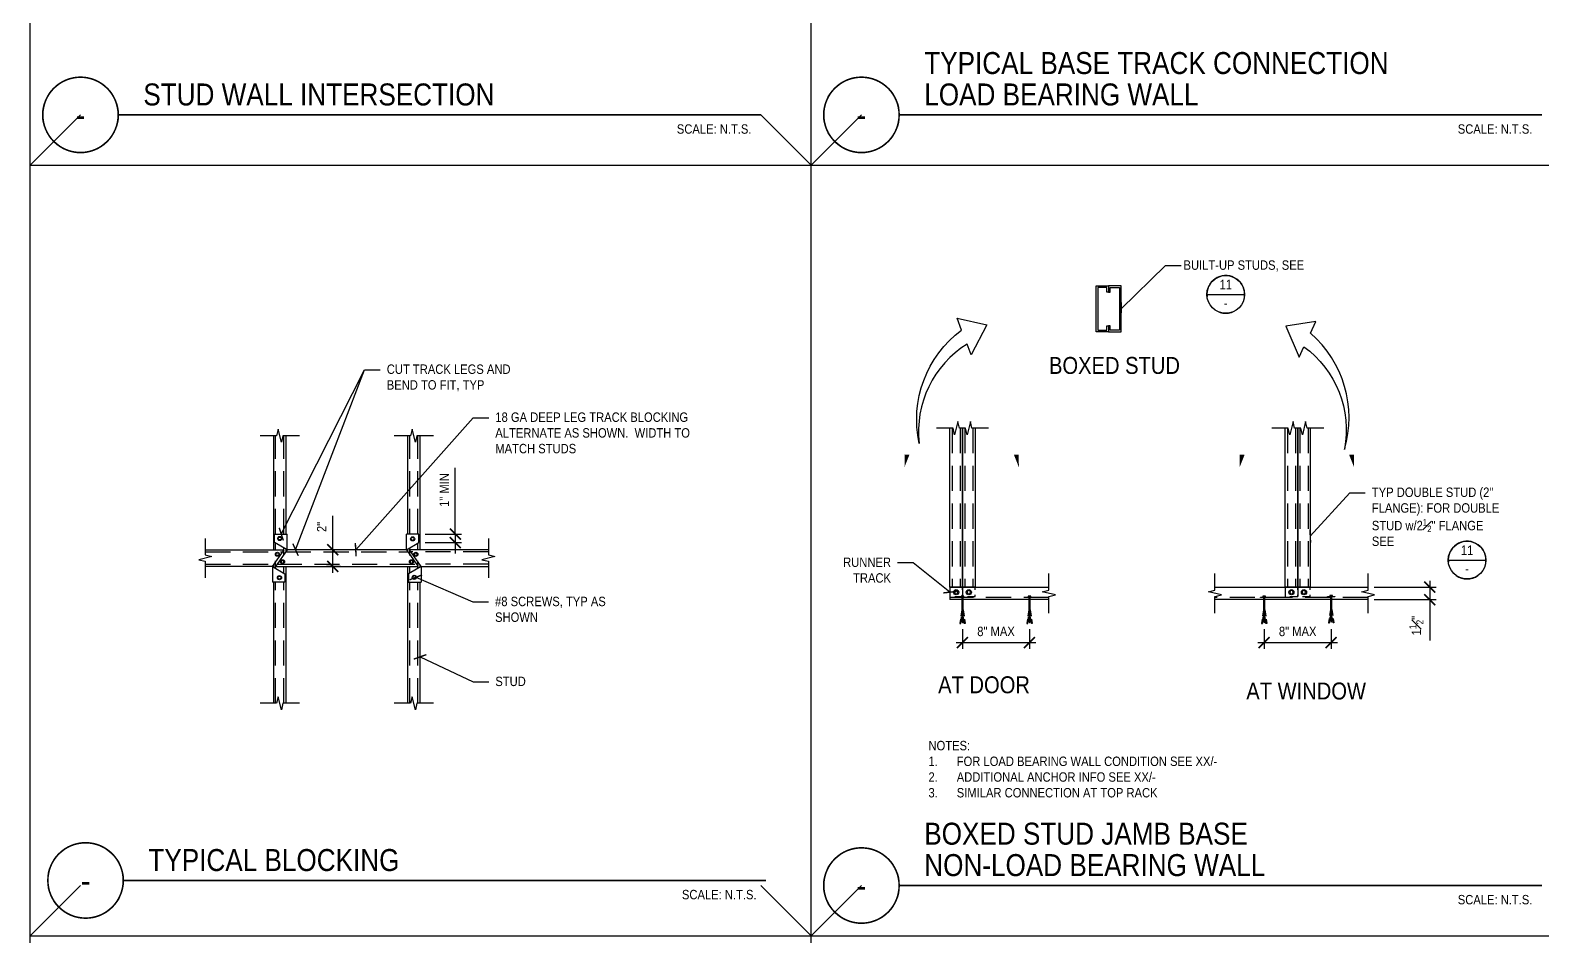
# Model space of a CAD drawing. Header units: inches. Extents: x -16404 to 14624, y -1591 to 16152.
# Drawn here: x -14066.9 to -13886.5, y 5436 to 5544.1 of the extents above; entities that cross this region are included whole.
import ezdxf
from ezdxf.enums import TextEntityAlignment as Align

# ---------------------------------------------------------------- set-up
doc = ezdxf.new("R2010")
doc.units = ezdxf.units.IN
doc.header["$LTSCALE"] = 24
doc.header["$MEASUREMENT"] = 0
for name, pattern in [('HIDDEN2', [0.1875, 0.125, -0.0625]), ('HIDDEN4', [0.09375, 0.0625, -0.03125]), ('HIDDEN8', [0.04625, 0.03125, -0.015])]:
    doc.linetypes.add(name, pattern=pattern)
doc.layers.get('0').update_dxf_attribs({"linetype": 'CONTINUOUS'})
doc.layers.get('DefPoints').update_dxf_attribs({"color": 251, "linetype": 'CONTINUOUS'})
for name, color, linetype in [('S-ANNO-DIMS', 2, 'CONTINUOUS'), ('S-ANNO-NOTE', 4, 'CONTINUOUS'), ('S-BREAK', 2, 'CONTINUOUS'), ('S-NAIL', 2, 'CONTINUOUS'), ('S-SIMPSON', 2, 'CONTINUOUS'), ('S-STEEL', 4, 'CONTINUOUS')]:
    doc.layers.add(name, color=color, linetype=linetype)
doc.layers.add('S-ANNO-GRID-NONPLOT', color=251, linetype='CONTINUOUS', plot=False)
doc.styles.add('Arial', font='arial.ttf', dxfattribs={"width": 0.85})
doc.dimstyles.new('DIM-12$0', dxfattribs={"dimscale": 12, "dimtxt": 0.09375, "dimasz": 0.109375, "dimexe": 0.0625, "dimexo": 0.0625, "dimgap": 0.0625, "dimtad": 1, "dimdec": 4, "dimzin": 11, "dimdsep": 46, "dimlunit": 4, "dimtxsty": 'Arial', "dimblk": 'ARCHTICK', "dimblk1": 'ARCHTICK', "dimblk2": 'ARCHTICK', "dimsah": 1, "dimcen": 0.125, "dimdle": 0.0625, "dimclrd": 256, "dimclre": 256, "dimclrt": 4, "dimadec": 0, "dimazin": 0, "dimtfac": 0.75, "dimtdec": 4, "dimtofl": 0, "dimtmove": 0, "dimatfit": 3, "dimldrblk": 'ARCHTICK', "dimfxl": 1, "dimfrac": 1, "dimtolj": 1, "dimtzin": 11, "dimarcsym": 0})
doc.dimstyles.new('DIM-12$7', dxfattribs={"dimscale": 12, "dimtxt": 0.09375, "dimasz": 0.125, "dimexe": 0.0625, "dimexo": 0.0625, "dimgap": 0.0625, "dimtad": 1, "dimdec": 4, "dimzin": 11, "dimdsep": 46, "dimlunit": 4, "dimtxsty": 'Arial', "dimblk": 'ARCHTICK', "dimcen": 0.125, "dimclrd": 256, "dimclre": 256, "dimclrt": 4, "dimadec": 0, "dimazin": 0, "dimtfac": 0.75, "dimtdec": 4, "dimtofl": 0, "dimtmove": 0, "dimatfit": 3, "dimldrblk": 'ARCHTICK', "dimfxl": 1, "dimfrac": 1, "dimtolj": 1, "dimtzin": 11, "dimarcsym": 0})

# ---------------------------------------------------------------- blocks, each defined once
blk = doc.blocks.new('_ARCHTICK')
at = {"color": 0, "linetype": 'ByBlock', "const_width": 0.15}
blk.add_lwpolyline([(-0.5, -0.5), (0.5, 0.5)], dxfattribs=at)
blk = doc.blocks.new('*D2171')
at = {"layer": 'DefPoints', "color": 0, "transparency": 16777216}
for p in [(-13907.25266501992, 5477.626452068833), (-13907.25269469399, 5476.126452068829), (-13899.87679705979, 5476.126452068829)]:
    blk.add_point(p, dxfattribs=at)
at = {"layer": 'S-ANNO-DIMS', "lineweight": -2, "transparency": 16777216}
for p, q in [((-13906.50266501992, 5477.626452068833), (-13899.12679705979, 5477.626452068833)), ((-13899.87679705979, 5478.376452068833), (-13899.87679705979, 5476.126452068829)), ((-13906.50269469399, 5476.126452068829), (-13899.12679705979, 5476.126452068829)), ((-13899.87679705979, 5476.126452068829), (-13899.87679705979, 5471.236471893181))]:
    blk.add_line(p, q, dxfattribs=at)
at = {"layer": 'S-ANNO-DIMS', "lineweight": -2, "transparency": 16777216, "xscale": 1.3125, "yscale": 1.3125, "zscale": 1.3125}
for p, rotation in [((-13899.87679705979, 5477.626452068833), 90), ((-13899.87679705979, 5476.126452068829), 270)]:
    blk.add_blockref('_ARCHTICK', p, dxfattribs=dict(at, rotation=rotation))
at = {"layer": 'S-ANNO-DIMS', "color": 4, "transparency": 16777216, "insert": (-13901.474000334, 5473.025211981007), "char_height": 1.125, "attachment_point": 5, "rotation": 90, "style": 'Arial'}
blk.add_mtext('\\A1;1{\\H0.75x;\\S1#2;}"', dxfattribs=at)
blk = doc.blocks.new('BBL2C')
at = {"linetype": 'Continuous'}
blk.add_line((-0.187499999996362, -2.728484105318785e-12), (0.187500000003638, -2.728484105318785e-12), dxfattribs=at)
for radius, start, end in [(0.1875000000039259, 0.09008158008645321, 186.6524241166732), (0.1875000000039167, 359.0533668373987, 0.09008158008647872), (0.1875000000039259, 353.3475758833269, 359.0533668373987), (0.1875000000039259, 234.8990130657374, 305.1009869340544)]:
    blk.add_arc((0, 0), radius, start, end)
at = {"style": 'Arial', "width": 0.85}
for tag, p in [('NO.', (1.789162706700154e-05, 0.05154087584105582)), ('SSX.X.X', (1.789162706700154e-05, -0.1332329824008411))]:
    blk.add_attdef(tag, text='', height=0.09375, dxfattribs=at).set_placement(p, align=Align.CENTER)
blk = doc.blocks.new('8dnail')
blk.add_lwpolyline([(0, -0.05416666666666667), (2.266206461201118, -0.05416666666666667), (2.496136934675027, -0.001469500156328074), (2.266666666666667, 0.05416666666666667), (0, 0.05416666666666667), (0, 0.125), (-0.05, 0.125), (-0.05, -0.1249999999999594), (0, -0.125), (0, 0.05416666666666667)])
blk = doc.blocks.new('*D2172')
at = {"layer": 'DefPoints', "color": 0, "transparency": 16777216}
for p in [(-13955.65147505196, 5473.367154212188), (-13947.65147505196, 5473.367154212188), (-13947.65147505196, 5471.001888156479)]:
    blk.add_point(p, dxfattribs=at)
at = {"layer": 'S-ANNO-DIMS', "lineweight": -2, "transparency": 16777216}
for p, q in [((-13955.65147505196, 5472.617154212188), (-13955.65147505196, 5470.251888156479)), ((-13947.65147505196, 5472.617154212188), (-13947.65147505196, 5470.251888156479)), ((-13956.40147505196, 5471.001888156479), (-13946.90147505196, 5471.001888156479))]:
    blk.add_line(p, q, dxfattribs=at)
at = {"layer": 'S-ANNO-DIMS', "lineweight": -2, "transparency": 16777216, "xscale": 1.3125, "yscale": 1.3125, "zscale": 1.3125, "rotation": 180}
blk.add_blockref('_ARCHTICK', (-13955.65147505196, 5471.001888156479), dxfattribs=at)
at = {"layer": 'S-ANNO-DIMS', "lineweight": -2, "transparency": 16777216, "xscale": 1.3125, "yscale": 1.3125, "zscale": 1.3125}
blk.add_blockref('_ARCHTICK', (-13947.65147505196, 5471.001888156479), dxfattribs=at)
at = {"layer": 'S-ANNO-DIMS', "color": 4, "transparency": 16777216, "insert": (-13951.65147505196, 5472.326282767666), "char_height": 1.125, "attachment_point": 5, "style": 'Arial'}
blk.add_mtext('\\A1;8" MAX', dxfattribs=at)
blk = doc.blocks.new('*D2173')
at = {"layer": 'DefPoints', "color": 0, "transparency": 16777216}
for p in [(-13919.64506382971, 5473.367154212188), (-13911.64506382971, 5473.367154212188), (-13911.64506382971, 5471.001888156479)]:
    blk.add_point(p, dxfattribs=at)
at = {"layer": 'S-ANNO-DIMS', "lineweight": -2, "transparency": 16777216}
for p, q in [((-13919.64506382971, 5472.617154212188), (-13919.64506382971, 5470.251888156479)), ((-13911.64506382971, 5472.617154212188), (-13911.64506382971, 5470.251888156479)), ((-13920.39506382971, 5471.001888156479), (-13910.89506382971, 5471.001888156479))]:
    blk.add_line(p, q, dxfattribs=at)
at = {"layer": 'S-ANNO-DIMS', "lineweight": -2, "transparency": 16777216, "xscale": 1.3125, "yscale": 1.3125, "zscale": 1.3125, "rotation": 180}
blk.add_blockref('_ARCHTICK', (-13919.64506382971, 5471.001888156479), dxfattribs=at)
at = {"layer": 'S-ANNO-DIMS', "lineweight": -2, "transparency": 16777216, "xscale": 1.3125, "yscale": 1.3125, "zscale": 1.3125}
blk.add_blockref('_ARCHTICK', (-13911.64506382971, 5471.001888156479), dxfattribs=at)
at = {"layer": 'S-ANNO-DIMS', "color": 4, "transparency": 16777216, "insert": (-13915.64506382971, 5472.326282767666), "char_height": 1.125, "attachment_point": 5, "style": 'Arial'}
blk.add_mtext('\\A1;8" MAX', dxfattribs=at)
blk = doc.blocks.new('*D2176')
at = {"layer": 'DefPoints', "color": 0, "transparency": 16777216}
for p in [(-14030.82218926745, 5482.085892815679), (-14029.14140701376, 5482.085892815679), (-14029.14140701376, 5480.085892815679)]:
    blk.add_point(p, dxfattribs=at)
at = {"layer": 'S-ANNO-DIMS', "lineweight": -2, "transparency": 16777216}
for p, q in [((-14030.82218926745, 5482.085892815679), (-14030.82218926745, 5486.11636445864)), ((-14029.89140701376, 5482.085892815679), (-14031.57218926745, 5482.085892815679)), ((-14030.82218926745, 5479.335892815679), (-14030.82218926745, 5482.085892815679)), ((-14029.89140701376, 5480.085892815679), (-14031.57218926745, 5480.085892815679))]:
    blk.add_line(p, q, dxfattribs=at)
at = {"layer": 'S-ANNO-DIMS', "lineweight": -2, "transparency": 16777216, "xscale": 1.3125, "yscale": 1.3125, "zscale": 1.3125}
for p, rotation in [((-14030.82218926745, 5482.085892815679), 90), ((-14030.82218926745, 5480.085892815679), 270)]:
    blk.add_blockref('_ARCHTICK', p, dxfattribs=dict(at, rotation=rotation))
at = {"layer": 'S-ANNO-DIMS', "color": 4, "transparency": 16777216, "insert": (-14032.13699145025, 5484.808660672832), "char_height": 1.125, "attachment_point": 5, "rotation": 90, "style": 'Arial'}
blk.add_mtext('\\A1;2"', dxfattribs=at)
blk = doc.blocks.new('*D2177')
at = {"layer": 'DefPoints', "color": 0, "transparency": 16777216}
for p in [(-14020.52266660803, 5483.951918219467), (-14020.52266660803, 5482.951918219467), (-14016.19129418044, 5483.951918219467)]:
    blk.add_point(p, dxfattribs=at)
at = {"layer": 'S-ANNO-DIMS', "lineweight": -2, "transparency": 16777216}
for p, q in [((-14016.19129418044, 5483.951918219467), (-14016.19129418044, 5491.858867400913)), ((-14019.77266660803, 5483.951918219467), (-14015.44129418044, 5483.951918219467)), ((-14019.77266660803, 5482.951918219467), (-14015.44129418044, 5482.951918219467)), ((-14016.19129418044, 5482.951918219467), (-14016.19129418044, 5481.639418219467))]:
    blk.add_line(p, q, dxfattribs=at)
at = {"layer": 'S-ANNO-DIMS', "lineweight": -2, "transparency": 16777216, "xscale": 1.3125, "yscale": 1.3125, "zscale": 1.3125}
for p, rotation in [((-14016.19129418044, 5483.951918219467), 270), ((-14016.19129418044, 5482.951918219467), 90)]:
    blk.add_blockref('_ARCHTICK', p, dxfattribs=dict(at, rotation=rotation))
at = {"layer": 'S-ANNO-DIMS', "color": 4, "transparency": 16777216, "insert": (-14017.50648006038, 5489.217892810193), "char_height": 1.125, "attachment_point": 5, "rotation": 90, "style": 'Arial'}
blk.add_mtext('\\A1;1" MIN', dxfattribs=at)
blk = doc.blocks.new('*U335')
at = {"const_width": 0.1875}
for points in [[(-4.5, 1.2e-15, -1), (4.5, 0, 3.732050807568882)], [(-4.5, 0, 1), (4.5, 0, -3.732050807568882)]]:
    blk.add_lwpolyline(points, format="xyb", dxfattribs=at)
blk.add_lwpolyline([(4.5, 0), (81.20909887472403, 0)], dxfattribs=at)
blk.add_circle((0, 0), 4.5)
at = {"style": 'Arial', "width": 0.85}
for tag, p in [('DWG_TITLE_1', (7.5, 6.1875)), ('DWG_TITLE_2', (7.5, 2.4375))]:
    blk.add_attdef(tag, text='', height=2.625, dxfattribs=at).set_placement(p, align=Align.MIDDLE_LEFT)
blk.add_attdef('#', text='', height=3, dxfattribs=at).set_placement((0, 0), align=Align.MIDDLE_CENTER)
blk.add_attdef('SCALE', text='', height=1.125, dxfattribs=at).set_placement((80.08409887472403, -1.125), align=Align.TOP_RIGHT)

msp = doc.modelspace()

# ---------------------------------------------------------------- linework, layer by layer
at = {"layer": 'S-ANNO-DIMS'}
msp.add_line((-14016.19129418022, 5483.951918219465), (-14016.19129418022, 5482.951918219465), dxfattribs=at)
at = {"layer": 'S-ANNO-GRID-NONPLOT'}
for p, q in [((-14066.92253195551, 5527.999999999999), (-14066.92253195551, 5620)), ((-13973.71343308025, 5527.999999999999), (-13973.71343308025, 5619.999999999999)), ((-14066.92253195551, 5527.999999999999), (-14060.92253195524, 5534.000000000266)), ((-13973.71343308025, 5527.999999999999), (-13979.71343308052, 5534.000000000265)), ((-13973.71343308025, 5527.999999999999), (-13967.71343307999, 5534.000000000266)), ((-14066.92253195551, 5527.999999999999), (-13973.71343308025, 5527.999999999999)), ((-14066.92253195551, 5435.999999999999), (-14066.92253195551, 5527.999999999999)), ((-13973.71343308025, 5527.999999999999), (-13880.504334205, 5527.999999999999)), ((-13973.71343308025, 5435.999999999999), (-13973.71343308025, 5527.999999999999)), ((-14066.92253195551, 5435.999999999999), (-14060.92253195524, 5442.000000000265)), ((-13973.71343308025, 5435.999999999999), (-13979.71343308052, 5442.000000000265)), ((-13973.71343308025, 5435.999999999999), (-13967.71343307999, 5442.000000000265)), ((-14066.92253195551, 5435.999999999999), (-13973.71343308025, 5435.999999999999)), ((-14066.92253195551, 5435.999999999998), (-13973.71343308025, 5435.999999999998)), ((-14066.92253195551, 5343.999999999999), (-14066.92253195551, 5435.999999999999)), ((-13973.71343308025, 5435.999999999999), (-13880.504334205, 5435.999999999999)), ((-13973.71343308025, 5435.999999999998), (-13880.504334205, 5435.999999999998)), ((-13973.71343308025, 5343.999999999998), (-13973.71343308025, 5435.999999999998))]:
    msp.add_line(p, q, dxfattribs=at)
at = {"layer": 'S-ANNO-NOTE', "color": 2}
for points in [[(-13955.09194805405, 5506.645100542624, 0.2925456557942134), (-13960.81141400885, 5494.785569698335, -0.2948301193098086), (-13955.76600048731, 5508.303035421104), (-13956.30297392968, 5509.748852742025), (-13952.74724872648, 5508.931820040747), (-13954.60235217799, 5505.343059342818)], [(-13914.90208318796, 5506.321041207368, -0.2925456557942134), (-13910.075975209, 5494.070757764521, 0.2948301193098086), (-13914.10718233013, 5507.924545922135), (-13913.46468249707, 5509.326659386803), (-13917.07112239066, 5508.775011446987), (-13915.4866951055, 5505.058803387576)]]:
    msp.add_lwpolyline(points, format="xyb", close=True, dxfattribs=at)
at = {"layer": 'S-ANNO-NOTE'}
for points in [[(-13960.26514670789, 5493.452378926682, 0, 0, 0), (-13962.29315704516, 5493.452378926682, 0.5625, 0.5625, 0), (-13962.29315704516, 5493.40258050169, 0.5625, 0, 0), (-13962.57440704516, 5491.949306803075, 0, 0, 0)], [(-13951.2356961889, 5493.452378926682, 0, 0, 0), (-13949.20768585163, 5493.452378926682, 0.5625, 0.5625, 0), (-13949.20768585163, 5493.40258050169, 0.5625, 0, 0), (-13948.92643585163, 5491.949306803075, 0, 0, 0)], [(-13920.25873548565, 5493.452378926682, 0, 0, 0), (-13922.28674582291, 5493.452378926682, 0.5625, 0.5625, 0), (-13922.28674582291, 5493.40258050169, 0.5625, 0, 0), (-13922.56799582291, 5491.949306803075, 0, 0, 0)], [(-13911.22928496665, 5493.452378926682, 0, 0, 0), (-13909.20127462939, 5493.452378926682, 0.5625, 0.5625, 0), (-13909.20127462939, 5493.40258050169, 0.5625, 0, 0), (-13908.92002462939, 5491.949306803075, 0, 0, 0)]]:
    msp.add_lwpolyline(points, format="xyseb", dxfattribs=at)
at = {"layer": 'S-ANNO-NOTE', "color": 4}
for centre in [(-13924.22996944605, 5512.569966835857), (-13895.42756421933, 5480.850230000542)]:
    msp.add_circle(centre, 2.250000000043656, dxfattribs=at)
at = {"layer": 'S-BREAK'}
for points in [[(-13955.2782117414, 5496.599314867719), (-13956.021064612, 5496.599314867719), (-13956.21035139435, 5497.377666060665), (-13956.58892495905, 5495.820963674772), (-13956.7782117414, 5496.599314867719), (-13958.7542938154, 5496.599314867719)], [(-13952.54498253799, 5496.599314867719), (-13954.521064612, 5496.599314867719), (-13954.71035139435, 5497.377666060665), (-13955.08892495905, 5495.820963674772), (-13955.2782117414, 5496.599314867719), (-13955.2782117414, 5496.599314867719)], [(-13915.27180051915, 5496.599314867719), (-13916.01465338975, 5496.599314867719), (-13916.20394017211, 5497.377666060665), (-13916.5825137368, 5495.820963674772), (-13916.77180051915, 5496.599314867719), (-13918.74788259316, 5496.599314867719)], [(-13912.53857131575, 5496.599314867719), (-13914.51465338975, 5496.599314867719), (-13914.7039401721, 5497.377666060665), (-13915.0825137368, 5495.820963674772), (-13915.27180051915, 5496.599314867719), (-13915.27180051915, 5496.599314867719)], [(-14034.78676096925, 5495.702535881865), (-14036.76284304325, 5495.702535881865), (-14036.9521298256, 5494.924184688916), (-14037.33070339031, 5496.480887074809), (-14037.51999017265, 5495.702535881865), (-14039.49607224666, 5495.702535881865)], [(-14018.78676096925, 5495.702535881865), (-14020.76284304325, 5495.702535881865), (-14020.9521298256, 5494.924184688916), (-14021.33070339031, 5496.480887074809), (-14021.51999017265, 5495.702535881865), (-14023.49607224666, 5495.702535881865)], [(-14046.03739132498, 5483.440548454446), (-14046.03739132498, 5481.464466380441), (-14045.25904013204, 5481.275179598091), (-14046.81574251793, 5480.896606033391), (-14046.03739132498, 5480.707319251043), (-14046.03739132498, 5478.731237177037)], [(-14012.24544189106, 5483.440548454446), (-14012.24544189106, 5481.464466380441), (-14011.46709069811, 5481.275179598091), (-14013.023793084, 5480.896606033391), (-14012.24544189106, 5480.707319251043), (-14012.24544189106, 5478.731237177037)], [(-13945.34883613408, 5474.521796430059), (-13945.34883613408, 5476.497878504064), (-13944.57048494114, 5476.687165286414), (-13946.12718732703, 5477.065738851114), (-13945.34883613408, 5477.255025633462), (-13945.34883613408, 5479.231107707468)], [(-13925.51727804166, 5474.521796430063), (-13925.51727804166, 5476.497878504068), (-13924.73892684872, 5476.687165286417), (-13926.29562923461, 5477.065738851117), (-13925.51727804166, 5477.255025633465), (-13925.51727804166, 5479.231107707472)], [(-13907.25269469399, 5474.521796430059), (-13907.25269469399, 5476.497878504064), (-13906.47434350104, 5476.687165286414), (-13908.03104588693, 5477.065738851114), (-13907.25269469399, 5477.255025633462), (-13907.25269469399, 5479.231107707468)], [(-14034.78676096925, 5463.765951120064), (-14036.76284304325, 5463.765951120064), (-14036.9521298256, 5462.987599927117), (-14037.33070339031, 5464.54430231301), (-14037.51999017265, 5463.765951120064), (-14039.49607224666, 5463.765951120064)], [(-14018.78676096925, 5463.765951120064), (-14020.76284304325, 5463.765951120064), (-14020.9521298256, 5462.987599927117), (-14021.33070339031, 5464.54430231301), (-14021.51999017265, 5463.765951120064), (-14023.49607224666, 5463.765951120064)]]:
    msp.add_lwpolyline(points, dxfattribs=at)
at = {"layer": 'S-NAIL'}
for points in [[(-13956.07619161122, 5476.442702068827), (-13955.22308474231, 5476.442702068827), (-13955.22308474231, 5476.388952068828), (-13956.07619161122, 5476.388952068828)], [(-13948.07619161122, 5476.442702068827), (-13947.22308474231, 5476.442702068827), (-13947.22308474231, 5476.388952068828), (-13948.07619161122, 5476.388952068828)], [(-13920.06978038897, 5476.442702068827), (-13919.21667352007, 5476.442702068827), (-13919.21667352007, 5476.388952068828), (-13920.06978038897, 5476.388952068828)], [(-13912.06978038897, 5476.507016612475), (-13911.21667352007, 5476.507016612475), (-13911.21667352007, 5476.453266612476), (-13912.06978038897, 5476.453266612476)]]:
    msp.add_lwpolyline(points, close=True, dxfattribs=at)
at = {"layer": 'S-NAIL', "color": 1, "linetype": 'HIDDEN8'}
for points in [[(-13955.7173465101, 5474.896505016783), (-13955.97882822778, 5473.275210755146), (-13955.86539428611, 5473.275210755146), (-13955.7173465101, 5474.509677669528)], [(-13955.58192984343, 5474.896505016783), (-13955.32044812576, 5473.275210755146), (-13955.43388206742, 5473.275210755146), (-13955.58192984343, 5474.509677669528)], [(-13947.7173465101, 5474.896505016783), (-13947.97882822778, 5473.275210755146), (-13947.86539428611, 5473.275210755146), (-13947.7173465101, 5474.509677669528)], [(-13947.58192984343, 5474.896505016783), (-13947.32044812576, 5473.275210755146), (-13947.43388206742, 5473.275210755146), (-13947.58192984343, 5474.509677669528)], [(-13919.71093528786, 5474.896505016783), (-13919.97241700553, 5473.275210755146), (-13919.85898306387, 5473.275210755146), (-13919.71093528786, 5474.509677669528)], [(-13919.57551862118, 5474.896505016783), (-13919.31403690351, 5473.275210755146), (-13919.42747084517, 5473.275210755146), (-13919.57551862118, 5474.509677669528)], [(-13911.71093528786, 5474.960819560431), (-13911.97241700553, 5473.339525298794), (-13911.85898306387, 5473.339525298794), (-13911.71093528786, 5474.573992213176)], [(-13911.57551862118, 5474.960819560431), (-13911.31403690351, 5473.339525298794), (-13911.42747084517, 5473.339525298794), (-13911.57551862118, 5474.573992213176)]]:
    msp.add_lwpolyline(points, dxfattribs=at)
at = {"layer": 'S-SIMPSON'}
for p, q in [((-14036.26016660802, 5482.085892815681), (-14037.76016660802, 5482.951918219465)), ((-14022.02266660801, 5482.085892815681), (-14020.52266660802, 5482.951918219465)), ((-14038.02266660801, 5480.085892815678), (-14036.61796606964, 5482.085892815679)), ((-14036.26016660802, 5482.085892815679), (-14037.6648671464, 5480.085892815678)), ((-14022.02266660801, 5482.085892815679), (-14020.61796606964, 5480.085892815678)), ((-14020.26016660802, 5480.085892815678), (-14021.6648671464, 5482.085892815679)), ((-14038.02266660801, 5480.085892815676), (-14036.52266660802, 5479.219867411892)), ((-14020.26016660802, 5480.085892815676), (-14021.76016660802, 5479.219867411892)), ((-13957.14963817677, 5477.626452068831), (-13957.14963817677, 5476.126452068831))]:
    msp.add_line(p, q, dxfattribs=at)
at = {"layer": 'S-SIMPSON', "color": 1}
for points in [[(-14037.23516886045, 5483.261141690205), (-14037.33085797267, 5483.426880094315), (-14037.23516886045, 5483.592618498426), (-14037.04379063599, 5483.592618498426), (-14036.94810152376, 5483.426880094315), (-14037.04379063599, 5483.261141690205)], [(-14021.17697749579, 5483.214149534646), (-14021.08128838356, 5483.379887938756), (-14021.17697749579, 5483.545626342866), (-14021.36835572025, 5483.545626342866), (-14021.46404483247, 5483.379887938756), (-14021.36835572025, 5483.214149534646)], [(-14037.32274285692, 5481.713322166521), (-14037.22705374469, 5481.547583762411), (-14037.32274285692, 5481.381845358301), (-14037.51412108138, 5481.381845358301), (-14037.60981019361, 5481.547583762411), (-14037.51412108138, 5481.713322166521)], [(-14020.99354231738, 5481.698192682798), (-14021.08923142962, 5481.532454278688), (-14020.99354231738, 5481.366715874577), (-14020.80216409293, 5481.366715874577), (-14020.7064749807, 5481.532454278688), (-14020.80216409293, 5481.698192682798)], [(-14036.71933206029, 5480.481768459496), (-14036.62364294806, 5480.647506863606), (-14036.71933206029, 5480.813245267716), (-14036.91071028474, 5480.813245267716), (-14037.00639939698, 5480.647506863606), (-14036.91071028474, 5480.481768459496)], [(-14021.32196520074, 5480.481768459496), (-14021.22627608852, 5480.647506863606), (-14021.32196520074, 5480.813245267716), (-14021.5133434252, 5480.813245267716), (-14021.60903253743, 5480.647506863606), (-14021.5133434252, 5480.481768459496)], [(-14037.0829514543, 5478.922396238122), (-14036.98726234208, 5478.756657834012), (-14037.0829514543, 5478.590919429902), (-14037.27432967875, 5478.590919429902), (-14037.37001879099, 5478.756657834012), (-14037.27432967875, 5478.922396238122)], [(-14021.17938189804, 5478.957636096711), (-14021.27507101027, 5478.791897692601), (-14021.17938189804, 5478.626159288491), (-14020.98800367359, 5478.626159288491), (-14020.89231456135, 5478.791897692601), (-14020.98800367359, 5478.957636096711)], [(-13956.51924956705, 5477.225584453761), (-13956.63886095734, 5477.018411448626), (-13956.51924956705, 5476.811238443486), (-13956.28002678648, 5476.811238443486), (-13956.1604153962, 5477.018411448626), (-13956.28002678648, 5477.225584453761)], [(-13955.01924956705, 5477.225584453761), (-13955.13886095734, 5477.018411448626), (-13955.01924956705, 5476.811238443486), (-13954.78002678648, 5476.811238443486), (-13954.66041539619, 5477.018411448626), (-13954.78002678648, 5477.225584453761)], [(-13916.5128383448, 5477.225584453761), (-13916.63244973509, 5477.018411448626), (-13916.5128383448, 5476.811238443486), (-13916.27361556424, 5476.811238443486), (-13916.15400417395, 5477.018411448626), (-13916.27361556424, 5477.225584453761)], [(-13915.0128383448, 5477.225584453761), (-13915.13244973509, 5477.018411448626), (-13915.0128383448, 5476.811238443486), (-13914.77361556424, 5476.811238443486), (-13914.65400417394, 5477.018411448626), (-13914.77361556424, 5477.225584453761)]]:
    msp.add_lwpolyline(points, close=True, dxfattribs=at)
for centre, radius in [((-14037.13947974822, 5483.426880094315), 0.2460347040803754), ((-14021.27266660802, 5483.379887938756), 0.2460347040803754), ((-14037.41843196915, 5481.547583762411), 0.2460347040803754), ((-14036.81502117252, 5480.647506863606), 0.2460347040803754), ((-14021.41765431297, 5480.647506863606), 0.2460347040803754), ((-14020.89785320516, 5481.532454278688), 0.2460347040803754), ((-14037.17864056653, 5478.756657834012), 0.2460347040803754), ((-14021.08369278581, 5478.791897692601), 0.2460347040803754), ((-13956.39963817677, 5477.018411448626), 0.3075433801004692), ((-13954.89963817677, 5477.018411448626), 0.3075433801004692), ((-13916.39322695452, 5477.018411448626), 0.3075433801004692), ((-13914.89322695452, 5477.018411448626), 0.3075433801004692)]:
    msp.add_circle(centre, radius, dxfattribs=at)
at = {"layer": 'S-STEEL', "color": 2}
for p, q in [((-14037.89141660802, 5495.702535881865), (-14037.89141660802, 5482.085892815679)), ((-14036.39141660802, 5483.951918219465), (-14036.39141660802, 5495.702535881865)), ((-14037.76016660802, 5482.951918219465), (-14037.76016660802, 5483.951918219465)), ((-14037.76016660802, 5483.951918219465), (-14036.26016660802, 5483.951918219465)), ((-14036.26016660802, 5482.085892815679), (-14036.26016660802, 5483.951918219465)), ((-14020.52266660802, 5483.951918219465), (-14022.02266660802, 5483.951918219465)), ((-14022.02266660802, 5482.085892815679), (-14022.02266660802, 5483.951918219465)), ((-14020.52266660802, 5482.951918219465), (-14020.52266660802, 5483.951918219465)), ((-14036.39141660802, 5481.858561147188), (-14036.39141660802, 5482.161670038509)), ((-14038.02266660802, 5480.085892815678), (-14038.02266660802, 5478.219867411892)), ((-14037.89141660802, 5480.313224484165), (-14037.89141660802, 5480.010115592848)), ((-14036.52266660802, 5479.219867411892), (-14036.52266660802, 5478.219867411892)), ((-14036.39141660802, 5463.765951120064), (-14036.39141660802, 5480.085892815674)), ((-14021.76016660802, 5479.219867411892), (-14021.76016660802, 5478.219867411892)), ((-14020.26016660802, 5480.085892815678), (-14020.26016660802, 5478.219867411892)), ((-14036.52266660802, 5478.219867411892), (-14038.02266660802, 5478.219867411892)), ((-14037.89141660802, 5478.219867411892), (-14037.89141660802, 5463.765931931535)), ((-14021.76016660802, 5478.219867411892), (-14020.26016660802, 5478.219867411892)), ((-13957.14963817677, 5477.626452068831), (-13945.34880646001, 5477.626452068831)), ((-13925.51726755612, 5477.626452068831), (-13907.25266501992, 5477.626452068831)), ((-13945.34882564854, 5476.126452068827), (-13957.14963817677, 5476.126452068831)), ((-13907.25268420844, 5476.126452068827), (-13925.51726755612, 5476.126452068831))]:
    msp.add_line(p, q, dxfattribs=at)
at = {"layer": 'S-STEEL', "linetype": 'HIDDEN2'}
for p, q in [((-14037.62891660802, 5483.951918219465), (-14037.62891660802, 5495.702535881865)), ((-14036.65391660802, 5483.951918219465), (-14036.65391660802, 5495.702535881865)), ((-14021.62891660802, 5483.951918219467), (-14021.62891660802, 5495.702535881865)), ((-14020.65391660802, 5483.951918219465), (-14020.65391660802, 5495.702535881865)), ((-13956.88713817676, 5496.599314867719), (-13956.88713817676, 5477.626452068833)), ((-13955.91213817676, 5496.599314867719), (-13955.91213817676, 5477.626452068831)), ((-13955.38713817676, 5496.599314867719), (-13955.38713817676, 5477.626452068833)), ((-13954.41213817676, 5496.599314867719), (-13954.41213817676, 5477.626452068831)), ((-13916.88072695452, 5496.599314867719), (-13916.88072695452, 5477.626452068833)), ((-13915.90572695452, 5496.599314867719), (-13915.90572695452, 5477.626452068831)), ((-13915.38072695452, 5496.599314867719), (-13915.38072695452, 5477.626452068833)), ((-13914.40572695451, 5496.599314867719), (-13914.40572695451, 5477.626452068831)), ((-14037.62891660803, 5482.085892815679), (-14037.62891660803, 5482.876140996634)), ((-14020.65391660802, 5482.085892815679), (-14020.65391660802, 5482.876140996636)), ((-14046.03740002796, 5481.823392815681), (-14036.7695205153, 5481.823392815681)), ((-14036.65391660802, 5481.403897810207), (-14036.65391660802, 5482.313224484171)), ((-14036.41172105369, 5481.823392815679), (-14021.87111216236, 5481.823392815677)), ((-14021.62891660802, 5481.403897810205), (-14021.62891660802, 5482.313224484173)), ((-14012.24543318807, 5481.823392815681), (-14021.48050020074, 5481.823392815681)), ((-14046.03740002796, 5480.348392815678), (-14037.87111216236, 5480.348392815678)), ((-14037.62891660802, 5479.858561147186), (-14037.62891660802, 5480.767887821152)), ((-14037.51331270074, 5480.348392815677), (-14020.8023330153, 5480.348392815677)), ((-14036.65391660802, 5479.295644634723), (-14036.65391660802, 5480.085892815674)), ((-14021.62891660803, 5479.295644634723), (-14021.62891660803, 5480.085892815678)), ((-14020.65391660802, 5479.858561147183), (-14020.65391660802, 5480.767887821148)), ((-14012.24543318807, 5480.348392815678), (-14020.41172105369, 5480.348392815678)), ((-14037.62891660802, 5463.765942417078), (-14037.62891660803, 5478.219867411892)), ((-14036.65391660802, 5463.765942417078), (-14036.65391660802, 5478.219867411892)), ((-14021.62891660802, 5463.765942417078), (-14021.62891660803, 5478.219867411892)), ((-14020.65391660802, 5463.765942417078), (-14020.65391660802, 5478.219867411892)), ((-13945.34881694555, 5476.388952068828), (-13957.14963817677, 5476.388952068828)), ((-13907.25267550546, 5476.388952068828), (-13925.51726755612, 5476.388952068828))]:
    msp.add_line(p, q, dxfattribs=at)
at = {"layer": 'S-STEEL', "color": 2}
for points in [[(-13939.51337677167, 5513.381089584109), (-13939.51337677167, 5508.281089584107), (-13938.41337677167, 5508.281089584107), (-13938.41337677167, 5508.831089584106), (-13938.21337677167, 5508.831089584106), (-13938.21337677167, 5508.081089584106), (-13939.71337677168, 5508.081089584106), (-13939.71337677168, 5513.58108958411), (-13938.21337677168, 5513.58108958411), (-13938.21337677168, 5512.83108958411), (-13938.41337677166, 5512.83108958411), (-13938.41337677167, 5513.381089584109)], [(-13936.91337677167, 5513.381089584109), (-13936.91337677167, 5508.281089584107), (-13938.01337677168, 5508.281089584107), (-13938.01337677168, 5508.831089584106), (-13938.21337677168, 5508.831089584106), (-13938.21337677168, 5508.081089584106), (-13936.71337677168, 5508.081089584106), (-13936.71337677168, 5513.58108958411), (-13938.21337677168, 5513.58108958411), (-13938.21337677168, 5512.83108958411), (-13938.01337677168, 5512.83108958411), (-13938.01337677168, 5513.381089584109)]]:
    msp.add_lwpolyline(points, close=True, dxfattribs=at)
for points in [[(-14021.89141660802, 5495.702535881865), (-14021.89141660802, 5483.951918219465)], [(-14020.39141660802, 5482.085892815679), (-14020.39141660803, 5495.702535881865)], [(-13955.64963817676, 5496.599306164731), (-13955.64963817677, 5477.626452068831), (-13957.14963817677, 5477.626452068831), (-13957.14963817677, 5496.599325353262)], [(-13954.14963817676, 5496.599306164731), (-13954.14963817676, 5477.626452068831), (-13955.64963817676, 5477.626452068831), (-13955.64963817676, 5496.599325353262)], [(-13915.64322695451, 5496.599306164731), (-13915.64322695452, 5477.626452068831), (-13917.14322695452, 5477.626452068831), (-13917.14322695452, 5496.599325353262)], [(-13914.14322695451, 5496.599306164731), (-13914.14322695451, 5477.626452068831), (-13915.64322695451, 5477.626452068831), (-13915.64322695451, 5496.599325353262)], [(-14046.03739132498, 5482.085892815681), (-14036.61796606964, 5482.085892815679)], [(-14022.02266660802, 5482.085892815679), (-14036.26016660802, 5482.085892815679)], [(-14021.89141660802, 5482.161670038509), (-14021.89141660802, 5481.858561147197)], [(-14012.24544189106, 5482.085892815681), (-14021.6648671464, 5482.085892815679)], [(-14038.02266660802, 5480.085892815678), (-14046.03741051351, 5480.085892815678)], [(-14037.6648671464, 5480.085892815674), (-14020.61796606964, 5480.085892815678)], [(-14021.89141660802, 5480.085892815678), (-14021.89141660802, 5463.765931931535)], [(-14020.39141660802, 5480.010115592846), (-14020.39141660802, 5480.313224484169)], [(-14020.26016660802, 5480.085892815678), (-14012.24542270253, 5480.085892815678)], [(-14020.39141660802, 5463.765951120064), (-14020.39141660802, 5478.219867411892)]]:
    msp.add_lwpolyline(points, dxfattribs=at)
at = {"layer": 'S-STEEL', "linetype": 'HIDDEN4', "ltscale": 0.75, "flags": 128}
for points in [[(-13957.14963817677, 5477.626432880304), (-13957.14963817677, 5476.517581156124), (-13955.64963817677, 5476.517581156124), (-13955.64963817677, 5477.626452068831)], [(-13955.64963817677, 5477.626432880304), (-13955.64963817677, 5476.517581156124), (-13954.14963817676, 5476.517581156124), (-13954.14963817676, 5477.626452068831)], [(-13917.14322695452, 5477.626432880304), (-13917.14322695452, 5476.517581156124), (-13915.64322695452, 5476.517581156124), (-13915.64322695452, 5477.626452068831)], [(-13915.64322695452, 5477.626432880304), (-13915.64322695452, 5476.517581156124), (-13914.14322695451, 5476.517581156124), (-13914.14322695451, 5477.626452068831)]]:
    msp.add_lwpolyline(points, dxfattribs=at)

# ---------------------------------------------------------------- block references
at = {"layer": 'S-ANNO-NOTE'}
for p, values in [((-13967.71343307999, 5534.000000000267), {'#': '-', 'DWG_TITLE_1': 'TYPICAL BASE TRACK CONNECTION', 'DWG_TITLE_2': 'LOAD BEARING WALL', 'SCALE': 'SCALE: N.T.S.'}), ((-14060.92253195524, 5534.000000000266), {'#': '-', 'DWG_TITLE_2': 'STUD WALL INTERSECTION', 'SCALE': 'SCALE: N.T.S.'}), ((-13967.71343307999, 5442.000000000267), {'#': '-', 'DWG_TITLE_1': 'BOXED STUD JAMB BASE', 'DWG_TITLE_2': 'NON-LOAD BEARING WALL', 'SCALE': 'SCALE: N.T.S.'}), ((-14060.31798251762, 5442.604549437887), {'#': '-', 'DWG_TITLE_2': 'TYPICAL BLOCKING', 'SCALE': 'SCALE: N.T.S.'})]:
    msp.add_blockref('*U335', p, dxfattribs=at).add_auto_attribs(values)
at = {"layer": 'S-ANNO-NOTE', "color": 4, "xscale": 12, "yscale": 12, "zscale": 12}
for p in [(-13924.22996944605, 5512.569966835857), (-13895.42756421933, 5480.850230000542)]:
    msp.add_blockref('BBL2C', p, dxfattribs=at).add_auto_attribs({'NO.': '11', 'SSX.X.X': '-'})
at = {"layer": 'S-NAIL', "xscale": 1.25, "yscale": 1.25, "zscale": 1.25, "rotation": 270}
for p in [(-13955.64963817677, 5476.487325380531), (-13947.64963817677, 5476.487325380531), (-13919.64322695452, 5476.487325380531), (-13911.64322695452, 5476.551639924179)]:
    msp.add_blockref('8dnail', p, dxfattribs=at)

# ---------------------------------------------------------------- texts
at = {"layer": 'S-ANNO-NOTE', "color": 4, "char_height": 1.125, "style": 'Arial'}
for s, insert, width, attachment_point in [('\\A1;BUILT-UP STUDS, SEE', (-13929.27269004069, 5516.631101053674), 15.88299524839294, 1), ('CUT TRACK LEGS AND BEND TO FIT, TYP', (-14024.36646725617, 5504.203215857677), 16.5618518387937, 1), ('18 GA DEEP LEG TRACK BLOCKING ALTERNATE AS SHOWN.  WIDTH TO MATCH STUDS', (-14011.41079987382, 5498.474506738887), 24.91515991697634, 1), ('\\A1;TYP DOUBLE STUD (2" FLANGE): FOR DOUBLE STUD w/2{\\H0.7x;\\S1#2;}" FLANGE SEE', (-13906.79403115134, 5489.510710357754), 15.88299524839294, 1), ('RUNNER TRACK', (-13964.18561404525, 5481.155920336922), 9.52781903500545, 3), ('#8 SCREWS, TYP AS SHOWN', (-14011.4404563433, 5476.473863623491), 14.35168675549903, 1), ('STUD', (-14011.41079987382, 5466.934838230689), 22.50393974604049, 1)]:
    msp.add_mtext(s, dxfattribs=dict(at, insert=insert, width=width, attachment_point=attachment_point))
at = {"layer": 'S-ANNO-NOTE', "color": 6, "char_height": 2.025, "attachment_point": 8, "style": 'Arial'}
for s, insert, width in [('BOXED STUD', (-13937.51101642427, 5503.046477948252), 20.91360736977308), ('AT DOOR', (-13953.08408669098, 5464.922172411274), 11.90866707007567), ('AT WINDOW', (-13914.63626185009, 5464.179223269208), 20.91360736977308)]:
    msp.add_mtext(s, dxfattribs=dict(at, insert=insert, width=width))
at = {"layer": 'S-ANNO-NOTE', "insert": (-13959.71343307999, 5452.500000000267), "char_height": 1.125, "width": 68.93943934958541, "attachment_point": 7, "style": 'Arial'}
msp.add_mtext('NOTES:\\P\\pi-3.375,l3.375,t3.375;1.^IFOR LOAD BEARING WALL CONDITION SEE XX/-\\P2.^IADDITIONAL ANCHOR INFO SEE XX/-\\P3.^ISIMILAR CONNECTION AT TOP RACK', dxfattribs=at)

# ---------------------------------------------------------------- dimensions: what is measured, and where the dimension line sits
at = {"layer": 'S-ANNO-DIMS'}
dim = msp.add_linear_dim(base=(-14016.19129418044, 5483.951918219467), p1=(-14020.52266660802, 5482.951918219465), p2=(-14020.52266660802, 5483.951918219465), angle=90, text='<> MIN', dimstyle='DIM-12$0', dxfattribs=at)
dim.commit()
dim.dimension.update_dxf_attribs({"geometry": '*D2177', "text_midpoint": (-14017.50648006038, 5489.217892810193)})
dim = msp.add_linear_dim(base=(-14030.82218926745, 5482.085892815679), p1=(-14029.14140701376, 5480.085892815678), p2=(-14029.14140701376, 5482.085892815678), angle=90, dimstyle='DIM-12$0', dxfattribs=at)
dim.commit()
dim.dimension.update_dxf_attribs({"geometry": '*D2176', "text_midpoint": (-14030.82218926744, 5484.808660672832), "dimtype": 160})
dim = msp.add_linear_dim(base=(-13899.87679705979, 5476.126452068829), p1=(-13907.25266501992, 5477.626452068831), p2=(-13907.25269469399, 5476.126452068827), angle=90, dimstyle='DIM-12$0', dxfattribs=at)
dim.commit()
dim.dimension.update_dxf_attribs({"geometry": '*D2171', "text_midpoint": (-13901.474000334, 5473.025211981007)})
for base, p1, p2, picture, middle in [((-13947.65147505196, 5471.001888156479), (-13955.65147505196, 5473.367154212188), (-13947.65147505196, 5473.367154212188), '*D2172', (-13951.65147505196, 5472.326282767666)), ((-13911.64506382971, 5471.001888156479), (-13919.64506382971, 5473.367154212188), (-13911.64506382971, 5473.367154212188), '*D2173', (-13915.64506382971, 5472.326282767666))]:
    dim = msp.add_linear_dim(base=base, p1=p1, p2=p2, text='<> MAX', dimstyle='DIM-12$0', dxfattribs=at)
    dim.commit()
    dim.dimension.update_dxf_attribs({"geometry": picture, "text_midpoint": middle})

# ---------------------------------------------------------------- leaders
for points in [[(-13936.71337677168, 5510.831089584106), (-13931.42217649186, 5516.005452031859), (-13929.55758535618, 5516.005452031859)], [(-14036.95624676362, 5483.951918219465), (-14027.00846334905, 5503.577566835862), (-14025.14387221338, 5503.577566835862)], [(-14035.25424007276, 5482.085892815679), (-14027.00846334905, 5503.577566835862), (-14025.14387221338, 5503.577566835862)], [(-14028.07287851301, 5482.085892815679), (-14014.0527959667, 5497.848857717072), (-14012.18820483103, 5497.848857717072)], [(-13914.14322695451, 5483.702810502367), (-13909.43602724423, 5488.885061335939), (-13907.57143610856, 5488.885061335939)], [(-13957.14963817677, 5477.019150361215), (-13961.54361795236, 5480.530271315107), (-13963.40820908803, 5480.530271315107)], [(-14020.89231456135, 5478.791897692601), (-14014.08245243619, 5475.848214601676), (-14012.21786130052, 5475.848214601676)], [(-14020.39141660802, 5469.296040216181), (-14014.0527959667, 5466.309189208874), (-14012.18820483103, 5466.309189208874)]]:
    msp.add_leader(points, dimstyle='DIM-12$7', override={"dimasz": 0.09375}, dxfattribs=at)

doc.saveas('drawing.dxf')
